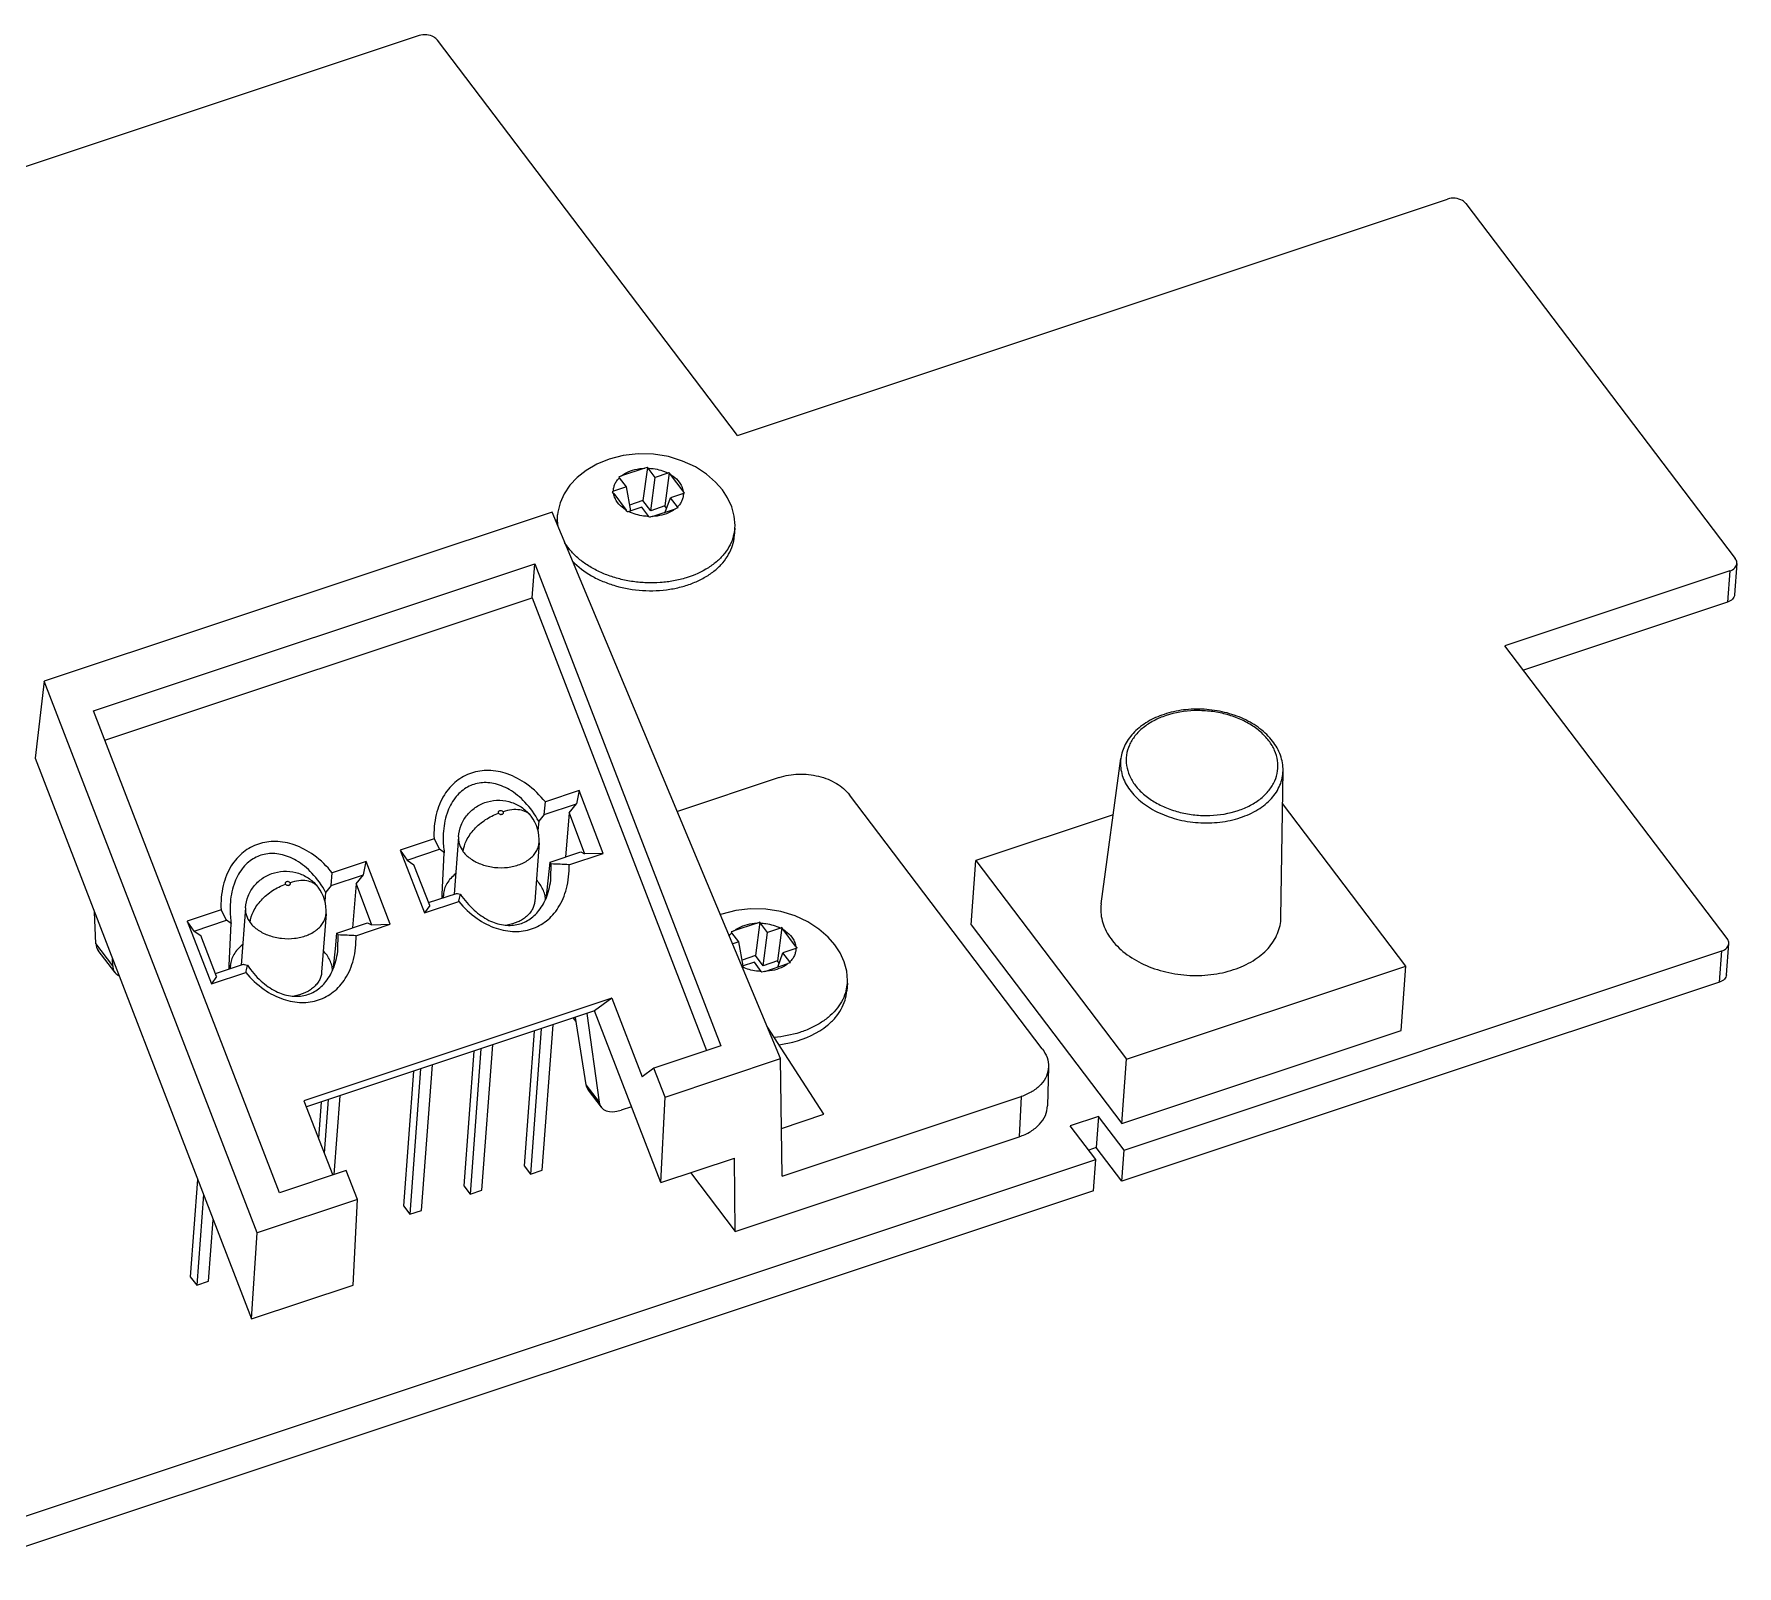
# Model space of a CAD drawing. Extents: x 0 to 420, y -115 to 297.
# Drawn here: x 303.1 to 353.7, y 87.9 to 133.4 of the extents above; entities that cross this region are included whole.
import ezdxf

# ---------------------------------------------------------------- set-up
doc = ezdxf.new("R2010")
doc.units = 0
doc.header["$LTSCALE"] = 23.1
doc.layers.get('0').update_dxf_attribs({"linetype": 'CONTINUOUS'})

msp = doc.modelspace()

# ---------------------------------------------------------------- linework, layer by layer
at = {"color": 7, "linetype": 'CONTINUOUS'}
for p, q in [((314.574, 133.314), (302.307, 129.229)), ((324.031, 121.439), (315.115, 133.181)), ((324.031, 121.439), (345.121, 128.462)), ((345.662, 128.329), (353.666, 117.787)), ((321.273, 120.469), (320.583, 120.24)), ((321.352, 120.495), (321.223, 119.506)), ((321.58, 120.196), (321.372, 120.47)), ((320.731, 119.913), (320.346, 119.785)), ((320.731, 119.913), (320.523, 120.187)), ((320.857, 119.199), (320.731, 119.913)), ((321.451, 119.207), (321.58, 120.196)), ((321.965, 120.324), (321.58, 120.196)), ((322.001, 120.336), (321.873, 119.347)), ((322.417, 119.79), (322.044, 120.28)), ((320.352, 119.716), (320.724, 119.226)), ((321.223, 119.506), (320.826, 119.374)), ((321.451, 119.207), (321.223, 119.506)), ((321.884, 119.166), (322.038, 119.593)), ((322.423, 119.721), (322.038, 119.593)), ((322.245, 119.319), (322.038, 119.593)), ((318.526, 119.168), (303.441, 114.144)), ((325.312, 102.939), (318.526, 119.168)), ((318.67, 118.849), (318.687, 119.081)), ((321.189, 119.31), (320.804, 119.182)), ((321.397, 119.036), (321.189, 119.31)), ((321.873, 119.347), (321.451, 119.207)), ((321.496, 119.037), (322.186, 119.266)), ((321.925, 119.279), (321.873, 119.347)), ((323.952, 118.688), (323.935, 118.456)), ((304.904, 113.263), (318.014, 117.629)), ((317.929, 116.619), (318.014, 117.629)), ((318.014, 117.629), (323.534, 103.318)), ((353.504, 117.42), (346.825, 115.196)), ((353.504, 117.42), (353.435, 116.493)), ((353.714, 117.64), (353.644, 116.713)), ((305.239, 112.394), (317.929, 116.619)), ((317.929, 116.619), (323.113, 103.178)), ((353.435, 116.493), (347.372, 114.474)), ((353.427, 106.5), (346.825, 115.196)), ((303.441, 114.144), (303.17, 111.854)), ((309.76, 97.76), (303.441, 114.144)), ((310.424, 98.952), (304.904, 113.263)), ((303.17, 111.854), (309.591, 95.208)), ((334.831, 107.529), (335.416, 111.851)), ((325.265, 111.284), (322.243, 110.278)), ((340.171, 107.131), (340.234, 111.492)), ((319.33, 110.896), (318.323, 110.56)), ((319.33, 110.896), (319.244, 110.505)), ((320.04, 109.031), (319.33, 110.896)), ((333.082, 103.227), (327.354, 110.771)), ((318.286, 110.186), (318.323, 110.56)), ((318.286, 110.186), (319.244, 110.505)), ((319.026, 110.231), (319.244, 110.505)), ((343.882, 105.687), (340.22, 110.51)), ((318.125, 109.986), (318.101, 109.707)), ((319.026, 110.231), (318.923, 108.923)), ((319.026, 110.231), (319.489, 109.015)), ((335.19, 110.179), (331.109, 108.821)), ((315.017, 109.459), (314.01, 109.124)), ((315.017, 109.459), (315.181, 109.152)), ((315.742, 109.522), (315.615, 107.822)), ((318.135, 109.344), (318.006, 107.606)), ((313.003, 108.789), (311.996, 108.454)), ((312.917, 108.398), (313.003, 108.789)), ((313.713, 106.925), (313.003, 108.789)), ((314.01, 109.124), (314.223, 108.833)), ((314.01, 109.124), (314.736, 107.266)), ((314.223, 108.833), (315.181, 109.152)), ((314.223, 108.833), (314.413, 108.695)), ((315.259, 107.81), (315.321, 109.052)), ((318.415, 108.303), (318.461, 108.769)), ((318.461, 108.769), (319.372, 109.073)), ((319.025, 108.694), (320.04, 109.031)), ((319.372, 109.073), (319.489, 109.015)), ((320.04, 109.031), (319.489, 109.015)), ((330.967, 106.909), (331.109, 108.821)), ((331.109, 108.821), (335.586, 102.924)), ((311.959, 108.079), (311.996, 108.454)), ((311.959, 108.079), (312.917, 108.398)), ((312.699, 108.124), (312.917, 108.398)), ((314.887, 107.483), (314.413, 108.695)), ((318.361, 107.762), (318.415, 108.303)), ((318.49, 108.295), (318.496, 108.718)), ((311.798, 107.879), (311.774, 107.6)), ((312.699, 108.124), (312.597, 106.817)), ((312.699, 108.124), (313.162, 106.908)), ((314.853, 107.568), (315.683, 107.844)), ((315.254, 107.701), (315.259, 107.81)), ((315.293, 107.809), (315.286, 107.712)), ((304.975, 106.352), (304.934, 107.282)), ((308.69, 107.353), (307.683, 107.017)), ((308.854, 107.045), (308.69, 107.353)), ((309.415, 107.416), (309.288, 105.715)), ((311.808, 107.237), (311.679, 105.5)), ((314.736, 107.266), (315.751, 107.603)), ((314.887, 107.483), (314.736, 107.266)), ((307.896, 106.726), (307.683, 107.017)), ((307.683, 107.017), (308.409, 105.159)), ((307.896, 106.726), (308.854, 107.045)), ((307.896, 106.726), (308.086, 106.588)), ((308.932, 105.703), (308.994, 106.945)), ((312.134, 106.663), (313.045, 106.966)), ((312.698, 106.587), (313.713, 106.925)), ((313.045, 106.966), (313.162, 106.908)), ((313.162, 106.908), (313.713, 106.925)), ((324.613, 106.96), (323.923, 106.73)), ((324.693, 106.985), (324.564, 105.997)), ((324.92, 106.686), (324.713, 106.96)), ((325.305, 106.814), (324.92, 106.686)), ((325.342, 106.826), (325.214, 105.837)), ((325.757, 106.28), (325.385, 106.77)), ((330.967, 106.909), (335.444, 101.013)), ((305.472, 105.696), (304.975, 106.352)), ((308.56, 105.376), (308.086, 106.588)), ((312.088, 106.196), (312.134, 106.663)), ((312.163, 106.189), (312.169, 106.611)), ((324.071, 106.404), (323.864, 106.677)), ((324.071, 106.404), (323.889, 106.343)), ((324.198, 105.69), (324.071, 106.404)), ((324.792, 105.697), (324.92, 106.686)), ((353.405, 105.427), (353.474, 106.354)), ((305.537, 105.5), (305.044, 106.148)), ((305.472, 105.696), (305.468, 105.897)), ((308.526, 105.461), (309.356, 105.737)), ((312.034, 105.655), (312.088, 106.196)), ((324.53, 105.8), (324.166, 105.679)), ((324.564, 105.997), (324.167, 105.864)), ((324.737, 105.527), (324.53, 105.8)), ((324.792, 105.697), (324.564, 105.997)), ((325.214, 105.837), (324.792, 105.697)), ((324.837, 105.527), (325.527, 105.757)), ((325.265, 105.769), (325.214, 105.837)), ((325.225, 105.656), (325.378, 106.083)), ((325.763, 106.211), (325.378, 106.083)), ((325.586, 105.809), (325.378, 106.083)), ((335.515, 100.223), (353.265, 106.134)), ((353.196, 105.207), (353.265, 106.134)), ((308.409, 105.159), (309.424, 105.496)), ((308.56, 105.376), (308.409, 105.159)), ((308.927, 105.595), (308.932, 105.703)), ((308.966, 105.702), (308.959, 105.605)), ((353.196, 105.207), (335.446, 99.296)), ((335.586, 102.924), (343.882, 105.687)), ((343.739, 103.775), (343.882, 105.687)), ((320.293, 104.729), (311.154, 101.686)), ((320.293, 104.729), (319.787, 104.354)), ((320.293, 104.729), (321.194, 102.394)), ((327.293, 105.179), (327.276, 104.946)), ((319.787, 104.354), (311.225, 101.502)), ((319.55, 104.275), (319.919, 101.645)), ((321.753, 99.258), (319.787, 104.354)), ((317.988, 103.754), (317.69, 99.757)), ((318.202, 103.826), (317.88, 99.507)), ((318.231, 99.624), (318.553, 103.943)), ((319.152, 104.142), (319.227, 104.043)), ((319.208, 104.161), (319.528, 102.16)), ((326.598, 101.286), (324.915, 103.889)), ((335.444, 101.013), (343.739, 103.775)), ((316.409, 103.229), (316.087, 98.91)), ((316.439, 99.027), (316.761, 103.346)), ((323.534, 103.318), (321.548, 102.657)), ((314.646, 98.431), (314.968, 102.749)), ((316.195, 103.158), (315.898, 99.16)), ((321.88, 101.796), (325.312, 102.939)), ((325.354, 99.445), (325.312, 102.939)), ((333.267, 102.695), (333.236, 101.534)), ((335.444, 101.013), (335.586, 102.924)), ((314.403, 102.561), (314.105, 98.563)), ((314.616, 102.632), (314.295, 98.313)), ((321.548, 102.657), (321.194, 102.394)), ((321.88, 101.796), (321.548, 102.657)), ((311.154, 101.686), (312.006, 99.479)), ((311.875, 101.719), (311.756, 100.126)), ((312.052, 99.494), (312.226, 101.836)), ((319.528, 102.16), (319.919, 101.645)), ((319.593, 102.004), (319.979, 101.495)), ((321.753, 99.258), (321.88, 101.796)), ((325.354, 99.445), (332.457, 101.811)), ((332.457, 101.811), (332.397, 100.617)), ((311.661, 101.648), (311.581, 100.579)), ((320.884, 101.509), (320.57, 101.405)), ((325.337, 100.866), (326.598, 101.286)), ((334.756, 101.222), (333.913, 100.941)), ((334.756, 101.222), (334.687, 100.295)), ((335.515, 100.223), (334.756, 101.222)), ((334.672, 99.942), (333.913, 100.941)), ((323.961, 97.808), (332.397, 100.617)), ((334.687, 100.295), (334.461, 100.22)), ((335.446, 99.296), (334.687, 100.295)), ((335.446, 99.296), (335.515, 100.223)), ((301.209, 88.799), (334.672, 99.942)), ((317.69, 99.757), (317.88, 99.507)), ((321.753, 99.258), (323.936, 99.985)), ((323.961, 97.808), (323.936, 99.985)), ((334.603, 99.015), (334.672, 99.942)), ((307.994, 99.35), (307.778, 96.456)), ((312.409, 99.613), (310.424, 98.952)), ((312.741, 98.753), (312.409, 99.613)), ((315.898, 99.16), (316.087, 98.91)), ((317.88, 99.507), (318.231, 99.624)), ((322.637, 99.552), (323.961, 97.808)), ((334.603, 99.015), (301.14, 87.872)), ((308.168, 98.897), (307.968, 96.207)), ((312.741, 98.753), (309.76, 97.76)), ((312.614, 96.214), (312.741, 98.753)), ((316.087, 98.91), (316.439, 99.027)), ((308.319, 96.324), (308.455, 98.152)), ((314.105, 98.563), (314.295, 98.313)), ((314.295, 98.313), (314.646, 98.431)), ((309.591, 95.208), (309.76, 97.76)), ((307.778, 96.456), (307.968, 96.207)), ((307.968, 96.207), (308.319, 96.324)), ((309.591, 95.208), (312.614, 96.214))]:
    msp.add_line(p, q, dxfattribs=at)
for points in [[(323.584, 119.824), (323.381, 120.056), (323.107, 120.293), (322.778, 120.506), (322.398, 120.683), (321.977, 120.812), (321.531, 120.885), (321.077, 120.896), (320.635, 120.846), (320.223, 120.741), (319.854, 120.59), (319.535, 120.405), (319.266, 120.193), (319.049, 119.961), (318.88, 119.709), (318.761, 119.442), (318.695, 119.163), (318.687, 119.081)], [(323.952, 118.688), (323.956, 118.766), (323.934, 119.046), (323.86, 119.323), (323.737, 119.59), (323.583, 119.824)], [(326.924, 106.314), (326.721, 106.546), (326.448, 106.783), (326.119, 106.996), (325.739, 107.173), (325.318, 107.303), (324.872, 107.375), (324.418, 107.387), (323.976, 107.337), (323.563, 107.231), (323.524, 107.215)], [(327.293, 105.179), (327.297, 105.256), (327.275, 105.537), (327.201, 105.813), (327.078, 106.081), (326.924, 106.314)]]:
    msp.add_lwpolyline(points, dxfattribs=at)
for centre, radius, start, end in [((322.843, 115.762), 4.962, 107.4838, 108.4467), ((320.554, 119.848), 1.028, 37.2116, 39.0195), ((322.173, 115.457), 5.04, 108.3914, 109.3442), ((319.152, 119.146), 1.721, 37.2079, 38.2848), ((322.325, 119.24), 1.143, 106.4726, 108.4075), ((318.564, 117.642), 4.367, 37.1646, 38.0876), ((320.719, 118.666), 1.18, 108.4376, 110.3321), ((314.102, 114.973), 7.846, 37.1991, 37.7123), ((318.596, 116.887), 4.798, 36.3693, 37.2197), ((322.914, 118.244), 1.557, 106.9934, 108.4114), ((314.572, 114.551), 7.727, 36.6991, 37.2277), ((321.317, 117.643), 1.622, 108.4331, 109.8131), ((319.872, 117.88), 1.914, 36.1863, 37.1844), ((323.678, 112.475), 6.915, 108.3988, 109.0937), ((324.33, 112.837), 6.778, 107.7347, 108.4392), ((321.374, 118.658), 1.094, 35.4517, 37.1951), ((319.916, 118.756), 1.25, 175.7391, 176.8094), ((322.701, 118.781), 1.255, 345.3336, 355.7329), ((316.976, 109.43), 1.163, 355.7775, 37.2752), ((333.397, 97.89), 19.481, 140.8668, 141.6214), ((311.836, 104.313), 5.883, 53.669, 55.3456), ((317.655, 83.669), 25.062, 86.8653, 88.076), ((310.649, 107.323), 1.163, 355.7775, 37.2752), ((327.07, 95.784), 19.481, 140.8668, 141.6214), ((316.014, 107.755), 0.723, 175.7502, 183.1441), ((305.509, 102.206), 5.883, 53.669, 55.3456), ((325.513, 101.947), 5.04, 108.3914, 109.3442), ((326.184, 102.252), 4.962, 107.4838, 108.4467), ((323.894, 106.338), 1.028, 37.2116, 39.0195), ((325.666, 105.73), 1.143, 106.4726, 108.4075), ((321.905, 104.132), 4.367, 37.1646, 38.0876), ((311.328, 81.562), 25.062, 86.8653, 88.076), ((322.493, 105.636), 1.721, 37.2079, 38.2848), ((321.937, 103.377), 4.798, 36.3693, 37.2197), ((326.255, 104.734), 1.557, 106.9934, 108.4114), ((327.67, 99.327), 6.778, 107.7347, 108.4392), ((324.715, 105.148), 1.094, 35.4517, 37.1951), ((309.688, 105.648), 0.723, 175.7502, 183.1441), ((323.212, 104.37), 1.914, 36.1863, 37.1844), ((327.019, 98.966), 6.915, 108.3988, 109.0937), ((326.042, 105.271), 1.255, 345.3336, 355.7329)]:
    msp.add_arc(centre, radius, start, end, dxfattribs=at)
for centre, major_axis, ratio, start_param, end_param in [((305.678, 106.636), (0.632, 0.491), 0.632431, -3.562838, -3.148747), ((306.177, 105.979), (0.642, 0.477), 0.608429, 2.733643, 3.440993), ((320.227, 102.492), (0.632, 0.491), 0.632431, -3.475572, -3.148869), ((320.62, 101.975), (0.642, 0.477), 0.608429, 2.820909, 4.217172)]:
    msp.add_ellipse(centre, major_axis=major_axis, ratio=ratio, start_param=start_param, end_param=end_param, dxfattribs=at)
for points, knots in [([(315.115, 133.181), (315.089, 133.216), (314.938, 133.341), (314.714, 133.361), (314.574, 133.314)], [0, 0, 0, 0, 0.228883, 1, 1, 1, 1]), ([(345.662, 128.329), (345.635, 128.364), (345.485, 128.489), (345.261, 128.509), (345.121, 128.462)], [0, 0, 0, 0, 0.228883, 1, 1, 1, 1]), ([(320.583, 120.24), (320.627, 120.275), (320.752, 120.355), (320.985, 120.441), (321.175, 120.466), (321.273, 120.469)], [0, 0, 0, 0, 0.229442, 0.60196, 1, 1, 1, 1]), ([(321.372, 120.47), (321.424, 120.468), (321.628, 120.451), (321.829, 120.393), (321.965, 120.324)], [0, 0, 0, 0, 0.256342, 1, 1, 1, 1]), ([(320.346, 119.785), (320.345, 119.821), (320.352, 119.894), (320.386, 120), (320.444, 120.1), (320.495, 120.159), (320.523, 120.187)], [0, 0, 0, 0, 0.23961, 0.482723, 0.734802, 1, 1, 1, 1]), ([(322.044, 120.28), (322.07, 120.265), (322.164, 120.202), (322.248, 120.124), (322.298, 120.057)], [0, 0, 0, 0, 0.263571, 1, 1, 1, 1]), ([(322.298, 120.057), (322.329, 120.017), (322.38, 119.932), (322.409, 119.837), (322.417, 119.79)], [0, 0, 0, 0, 0.515236, 1, 1, 1, 1]), ([(320.47, 119.449), (320.44, 119.489), (320.388, 119.574), (320.359, 119.669), (320.352, 119.716)], [0, 0, 0, 0, 0.515236, 1, 1, 1, 1]), ([(320.724, 119.226), (320.699, 119.241), (320.605, 119.304), (320.521, 119.382), (320.47, 119.449)], [0, 0, 0, 0, 0.263571, 1, 1, 1, 1]), ([(322.423, 119.721), (322.423, 119.685), (322.417, 119.612), (322.382, 119.506), (322.325, 119.406), (322.274, 119.347), (322.245, 119.319)], [0, 0, 0, 0, 0.23961, 0.482723, 0.734802, 1, 1, 1, 1]), ([(318.715, 118.704), (318.701, 118.766), (318.682, 118.891), (318.682, 119.018), (318.687, 119.08)], [0, 0, 0, 0, 0.50297, 1, 1, 1, 1]), ([(321.397, 119.036), (321.344, 119.038), (321.141, 119.055), (320.94, 119.113), (320.804, 119.182)], [0, 0, 0, 0, 0.256342, 1, 1, 1, 1]), ([(322.186, 119.266), (322.142, 119.231), (322.016, 119.151), (321.783, 119.065), (321.594, 119.04), (321.496, 119.037)], [0, 0, 0, 0, 0.229442, 0.60196, 1, 1, 1, 1]), ([(323.915, 118.464), (323.891, 118.371), (323.82, 118.188), (323.656, 117.935), (323.436, 117.705), (323.067, 117.431), (322.62, 117.234), (322.131, 117.115), (321.736, 117.065), (321.332, 117.059), (320.927, 117.095), (320.531, 117.173), (320.154, 117.291), (319.805, 117.447), (319.491, 117.637), (319.218, 117.855), (319.068, 118.026), (319, 118.112)], [0, 0, 0, 0, 0.049496, 0.101097, 0.155589, 0.213386, 0.338556, 0.405482, 0.474382, 0.544463, 0.614864, 0.684705, 0.753139, 0.819404, 0.882872, 0.943134, 1, 1, 1, 1]), ([(319.129, 117.708), (319.293, 117.538), (319.589, 117.317), (320.034, 117.1), (320.536, 116.925), (321.206, 116.811), (321.883, 116.839), (322.401, 116.949), (322.759, 117.071), (323.082, 117.232), (323.364, 117.427), (323.596, 117.652), (323.774, 117.903), (323.892, 118.173), (323.928, 118.362), (323.935, 118.456)], [0, 0, 0, 0, 0.122394, 0.188401, 0.256808, 0.397529, 0.537895, 0.605879, 0.671333, 0.733711, 0.792705, 0.848301, 0.900844, 0.951056, 1, 1, 1, 1]), ([(319, 118.112), (318.99, 118.125), (318.954, 118.175), (318.92, 118.227), (318.896, 118.266)], [0, 0, 0, 0, 0.257074, 1, 1, 1, 1]), ([(353.504, 117.42), (353.559, 117.438), (353.657, 117.49), (353.71, 117.592), (353.714, 117.64)], [0, 0, 0, 0, 0.545253, 1, 1, 1, 1]), ([(353.714, 117.64), (353.714, 117.653), (353.713, 117.705), (353.69, 117.755), (353.666, 117.787)], [0, 0, 0, 0, 0.24082, 1, 1, 1, 1]), ([(353.644, 116.713), (353.641, 116.665), (353.588, 116.563), (353.49, 116.511), (353.435, 116.493)], [0, 0, 0, 0, 0.454747, 1, 1, 1, 1]), ([(340.234, 111.492), (340.235, 111.568), (340.223, 111.723), (340.162, 111.949), (340.062, 112.168), (339.924, 112.374), (339.752, 112.566), (339.476, 112.803), (339.061, 113.046), (338.497, 113.238), (337.891, 113.328), (337.281, 113.309), (336.885, 113.223), (336.698, 113.16)], [0, 0, 0, 0, 0.051335, 0.1035, 0.157069, 0.212507, 0.270141, 0.330134, 0.456832, 0.591034, 0.7292, 0.86695, 1, 1, 1, 1]), ([(336.698, 113.16), (336.53, 113.104), (336.288, 112.997), (336.003, 112.805), (335.82, 112.644), (335.666, 112.466), (335.544, 112.273), (335.458, 112.067), (335.425, 111.923), (335.416, 111.851)], [0, 0, 0, 0, 0.276123, 0.407, 0.532977, 0.654437, 0.772088, 0.886885, 1, 1, 1, 1]), ([(336.757, 113.124), (336.631, 113.082), (336.393, 112.982), (336.079, 112.779), (335.83, 112.534), (335.657, 112.254), (335.569, 111.951), (335.571, 111.638), (335.663, 111.329), (335.839, 111.038), (336.09, 110.776), (336.406, 110.55), (336.775, 110.369), (337.183, 110.239), (337.616, 110.164), (338.195, 110.143), (338.629, 110.214), (338.899, 110.304)], [0, 0, 0, 0, 0.066115, 0.1279, 0.185248, 0.238764, 0.289835, 0.340437, 0.39267, 0.448217, 0.508035, 0.57231, 0.640577, 0.711887, 0.784968, 0.858375, 1, 1, 1, 1]), ([(338.899, 110.304), (339.025, 110.346), (339.263, 110.445), (339.577, 110.649), (339.826, 110.894), (339.999, 111.173), (340.087, 111.477), (340.085, 111.79), (339.993, 112.099), (339.817, 112.389), (339.566, 112.652), (339.25, 112.878), (338.881, 113.059), (338.473, 113.189), (338.04, 113.263), (337.461, 113.285), (337.027, 113.214), (336.757, 113.124)], [0, 0, 0, 0, 0.066115, 0.1279, 0.185248, 0.238764, 0.289835, 0.340437, 0.39267, 0.448217, 0.508035, 0.57231, 0.640577, 0.711887, 0.784968, 0.858375, 1, 1, 1, 1]), ([(335.416, 111.851), (335.406, 111.777), (335.4, 111.626), (335.437, 111.399), (335.517, 111.176), (335.64, 110.961), (335.801, 110.759), (336.071, 110.505), (336.492, 110.241), (337.075, 110.028), (337.71, 109.924), (338.352, 109.938), (338.769, 110.027), (338.966, 110.093)], [0, 0, 0, 0, 0.048937, 0.098552, 0.149736, 0.203198, 0.259406, 0.318582, 0.445376, 0.581593, 0.722937, 0.864147, 1, 1, 1, 1]), ([(318.323, 110.56), (318.164, 110.757), (317.821, 111.091), (317.232, 111.409), (316.654, 111.522), (316.121, 111.446), (315.653, 111.192), (315.28, 110.761), (315.041, 110.162), (315.005, 109.703), (315.017, 109.459)], [0, 0, 0, 0, 0.154712, 0.288671, 0.40435, 0.508918, 0.611821, 0.722971, 0.850844, 1, 1, 1, 1]), ([(325.265, 111.284), (325.449, 111.345), (325.846, 111.41), (326.342, 111.359), (326.717, 111.239), (327.042, 111.08), (327.251, 110.906), (327.354, 110.771)], [0, 0, 0, 0, 0.257105, 0.522385, 0.651833, 0.775732, 1, 1, 1, 1]), ([(338.966, 110.093), (339.147, 110.153), (339.405, 110.269), (339.703, 110.48), (339.889, 110.655), (340.038, 110.847), (340.148, 111.053), (340.216, 111.27), (340.233, 111.418), (340.234, 111.492)], [0, 0, 0, 0, 0.284307, 0.417015, 0.543154, 0.663222, 0.778273, 0.889876, 1, 1, 1, 1]), ([(318.125, 109.986), (318.013, 110.189), (317.76, 110.546), (317.294, 110.933), (316.878, 111.103), (316.567, 111.139), (316.353, 111.125), (316.151, 111.07), (315.962, 110.978), (315.789, 110.846), (315.573, 110.61), (315.365, 110.199), (315.301, 109.822), (315.29, 109.617)], [0, 0, 0, 0, 0.16545, 0.307545, 0.426195, 0.479114, 0.529288, 0.57815, 0.627243, 0.678079, 0.732075, 0.853946, 1, 1, 1, 1]), ([(315.742, 109.522), (315.751, 109.642), (315.807, 109.88), (315.995, 110.193), (316.27, 110.434), (316.604, 110.582), (316.967, 110.626), (317.327, 110.563), (317.653, 110.399), (317.828, 110.23), (317.901, 110.134)], [0, 0, 0, 0, 0.124957, 0.24994, 0.374923, 0.499959, 0.625029, 0.750092, 0.875068, 1, 1, 1, 1]), ([(317.069, 110.268), (317.058, 110.282), (317.03, 110.297), (316.991, 110.301), (316.962, 110.296), (316.937, 110.284), (316.921, 110.265), (316.917, 110.241), (316.924, 110.227), (316.929, 110.221)], [0, 0, 0, 0, 0.261212, 0.408542, 0.551319, 0.679747, 0.790718, 0.89218, 1, 1, 1, 1]), ([(316.929, 110.221), (316.94, 110.206), (316.968, 110.192), (317.007, 110.188), (317.036, 110.193), (317.061, 110.205), (317.077, 110.224), (317.081, 110.248), (317.074, 110.262), (317.069, 110.268)], [0, 0, 0, 0, 0.261212, 0.408542, 0.551319, 0.679747, 0.790718, 0.89218, 1, 1, 1, 1]), ([(317.901, 110.134), (317.882, 110.159), (317.838, 110.205), (317.729, 110.28), (317.554, 110.334), (317.316, 110.334), (317.153, 110.296), (317.069, 110.268)], [0, 0, 0, 0, 0.104081, 0.211029, 0.441816, 0.70471, 1, 1, 1, 1]), ([(315.884, 109.082), (315.893, 109.198), (315.951, 109.377), (316.082, 109.594), (316.213, 109.756), (316.369, 109.906), (316.6, 110.078), (316.794, 110.176), (316.929, 110.221)], [0, 0, 0, 0, 0.215736, 0.338235, 0.467906, 0.60208, 0.737683, 1, 1, 1, 1]), ([(311.996, 108.454), (311.837, 108.65), (311.494, 108.984), (310.905, 109.302), (310.327, 109.415), (309.794, 109.34), (309.327, 109.085), (308.953, 108.654), (308.714, 108.055), (308.678, 107.596), (308.69, 107.353)], [0, 0, 0, 0, 0.154712, 0.288671, 0.40435, 0.508918, 0.611821, 0.722971, 0.850844, 1, 1, 1, 1]), ([(315.29, 109.617), (315.288, 109.572), (315.283, 109.383), (315.299, 109.193), (315.321, 109.052)], [0, 0, 0, 0, 0.241041, 1, 1, 1, 1]), ([(315.742, 109.522), (315.739, 109.485), (315.741, 109.408), (315.776, 109.254), (315.835, 109.147), (315.884, 109.082)], [0, 0, 0, 0, 0.239288, 0.483396, 1, 1, 1, 1]), ([(315.884, 109.082), (315.949, 108.996), (316.076, 108.882), (316.273, 108.768), (316.502, 108.671), (316.815, 108.602), (317.198, 108.602), (317.556, 108.684), (317.813, 108.821), (317.969, 108.964), (318.056, 109.082), (318.114, 109.21), (318.132, 109.3), (318.135, 109.344)], [0, 0, 0, 0, 0.118501, 0.183126, 0.250632, 0.39099, 0.532582, 0.667812, 0.790829, 0.847177, 0.900259, 0.95082, 1, 1, 1, 1]), ([(311.798, 107.879), (311.687, 108.082), (311.433, 108.439), (310.967, 108.826), (310.551, 108.996), (310.24, 109.033), (310.026, 109.018), (309.824, 108.963), (309.635, 108.871), (309.462, 108.739), (309.246, 108.503), (309.038, 108.092), (308.974, 107.715), (308.963, 107.51)], [0, 0, 0, 0, 0.16545, 0.307545, 0.426195, 0.479114, 0.529288, 0.57815, 0.627243, 0.678079, 0.732075, 0.853946, 1, 1, 1, 1]), ([(318.497, 108.717), (318.494, 108.722), (318.484, 108.74), (318.471, 108.757), (318.461, 108.769)], [0, 0, 0, 0, 0.24222, 1, 1, 1, 1]), ([(309.415, 107.416), (309.424, 107.535), (309.48, 107.773), (309.668, 108.086), (309.943, 108.327), (310.277, 108.475), (310.64, 108.519), (311, 108.456), (311.326, 108.292), (311.501, 108.123), (311.574, 108.027)], [0, 0, 0, 0, 0.124957, 0.24994, 0.374923, 0.499959, 0.625029, 0.750092, 0.875068, 1, 1, 1, 1]), ([(315.657, 108.422), (315.605, 108.382), (315.509, 108.296), (315.396, 108.145), (315.32, 107.981), (315.298, 107.866), (315.293, 107.809)], [0, 0, 0, 0, 0.269785, 0.523658, 0.765217, 1, 1, 1, 1]), ([(315.75, 107.603), (315.909, 107.413), (316.249, 107.093), (316.829, 106.789), (317.396, 106.682), (317.92, 106.758), (318.38, 107.007), (318.749, 107.426), (318.99, 108.009), (319.033, 108.456), (319.026, 108.694)], [0, 0, 0, 0, 0.154286, 0.288005, 0.403833, 0.508966, 0.612424, 0.723756, 0.85139, 1, 1, 1, 1]), ([(315.801, 107.82), (315.917, 107.647), (316.169, 107.349), (316.611, 107.034), (317.055, 106.885), (317.474, 106.89), (317.851, 107.043), (318.166, 107.336), (318.398, 107.767), (318.471, 108.109), (318.49, 108.295)], [0, 0, 0, 0, 0.162898, 0.302007, 0.41955, 0.523261, 0.623195, 0.730051, 0.853492, 1, 1, 1, 1]), ([(318.326, 107.662), (318.325, 107.714), (318.31, 107.818), (318.235, 108.024), (318.135, 108.162), (318.056, 108.244)], [0, 0, 0, 0, 0.235145, 0.478121, 1, 1, 1, 1]), ([(309.557, 106.975), (309.566, 107.091), (309.624, 107.27), (309.755, 107.487), (309.886, 107.65), (310.042, 107.799), (310.273, 107.971), (310.467, 108.069), (310.602, 108.114)], [0, 0, 0, 0, 0.215736, 0.338235, 0.467906, 0.60208, 0.737683, 1, 1, 1, 1]), ([(310.742, 108.161), (310.731, 108.175), (310.703, 108.19), (310.664, 108.194), (310.635, 108.189), (310.61, 108.177), (310.594, 108.158), (310.59, 108.134), (310.597, 108.12), (310.602, 108.114)], [0, 0, 0, 0, 0.261212, 0.408542, 0.551319, 0.679747, 0.790718, 0.89218, 1, 1, 1, 1]), ([(310.602, 108.114), (310.613, 108.099), (310.641, 108.085), (310.68, 108.081), (310.709, 108.086), (310.734, 108.098), (310.75, 108.117), (310.754, 108.141), (310.747, 108.155), (310.742, 108.161)], [0, 0, 0, 0, 0.261212, 0.408542, 0.551319, 0.679747, 0.790718, 0.89218, 1, 1, 1, 1]), ([(311.574, 108.027), (311.555, 108.052), (311.511, 108.098), (311.402, 108.173), (311.227, 108.227), (310.989, 108.227), (310.826, 108.189), (310.742, 108.161)], [0, 0, 0, 0, 0.104081, 0.211029, 0.441816, 0.70471, 1, 1, 1, 1]), ([(315.683, 107.844), (315.692, 107.842), (315.732, 107.833), (315.771, 107.825), (315.801, 107.82)], [0, 0, 0, 0, 0.242048, 1, 1, 1, 1]), ([(315.75, 107.603), (315.753, 107.621), (315.767, 107.694), (315.785, 107.766), (315.801, 107.82)], [0, 0, 0, 0, 0.245905, 1, 1, 1, 1]), ([(308.963, 107.51), (308.961, 107.465), (308.956, 107.276), (308.972, 107.087), (308.994, 106.945)], [0, 0, 0, 0, 0.241041, 1, 1, 1, 1]), ([(309.415, 107.416), (309.412, 107.378), (309.414, 107.302), (309.449, 107.147), (309.508, 107.04), (309.557, 106.975)], [0, 0, 0, 0, 0.239288, 0.483396, 1, 1, 1, 1]), ([(309.557, 106.975), (309.622, 106.889), (309.749, 106.776), (309.946, 106.661), (310.175, 106.565), (310.488, 106.495), (310.871, 106.495), (311.229, 106.577), (311.486, 106.714), (311.642, 106.857), (311.729, 106.975), (311.787, 107.103), (311.805, 107.193), (311.808, 107.237)], [0, 0, 0, 0, 0.118501, 0.183126, 0.250632, 0.39099, 0.532582, 0.667812, 0.790829, 0.847177, 0.900259, 0.95082, 1, 1, 1, 1]), ([(318.006, 107.606), (318.003, 107.565), (317.987, 107.483), (317.937, 107.364), (317.862, 107.254), (317.764, 107.154), (317.644, 107.066), (317.456, 106.966), (317.298, 106.918), (317.189, 106.897)], [0, 0, 0, 0, 0.106744, 0.216056, 0.330115, 0.450448, 0.577851, 0.712416, 1, 1, 1, 1]), ([(334.831, 107.529), (334.82, 107.447), (334.814, 107.279), (334.854, 107.027), (334.943, 106.78), (335.079, 106.542), (335.258, 106.319), (335.558, 106.037), (336.024, 105.744), (336.671, 105.507), (337.374, 105.393), (338.086, 105.408), (338.548, 105.507), (338.766, 105.58)], [0, 0, 0, 0, 0.048937, 0.098551, 0.149736, 0.203198, 0.259408, 0.318583, 0.445378, 0.581595, 0.722938, 0.864148, 1, 1, 1, 1]), ([(323.923, 106.73), (323.967, 106.765), (324.093, 106.845), (324.326, 106.931), (324.515, 106.956), (324.613, 106.96)], [0, 0, 0, 0, 0.229442, 0.60196, 1, 1, 1, 1]), ([(324.713, 106.96), (324.765, 106.958), (324.969, 106.941), (325.17, 106.883), (325.305, 106.814)], [0, 0, 0, 0, 0.256342, 1, 1, 1, 1]), ([(325.385, 106.77), (325.41, 106.755), (325.505, 106.692), (325.589, 106.614), (325.639, 106.548)], [0, 0, 0, 0, 0.263571, 1, 1, 1, 1]), ([(338.766, 105.58), (338.967, 105.647), (339.253, 105.775), (339.583, 106.009), (339.789, 106.202), (339.954, 106.415), (340.076, 106.644), (340.152, 106.884), (340.17, 107.049), (340.171, 107.131)], [0, 0, 0, 0, 0.284307, 0.417014, 0.543154, 0.663222, 0.778273, 0.889877, 1, 1, 1, 1]), ([(309.33, 106.315), (309.278, 106.275), (309.182, 106.189), (309.069, 106.038), (308.993, 105.875), (308.971, 105.759), (308.966, 105.702)], [0, 0, 0, 0, 0.269785, 0.523658, 0.765217, 1, 1, 1, 1]), ([(309.423, 105.496), (309.582, 105.307), (309.922, 104.986), (310.502, 104.682), (311.069, 104.575), (311.593, 104.651), (312.053, 104.9), (312.422, 105.32), (312.663, 105.902), (312.706, 106.349), (312.699, 106.587)], [0, 0, 0, 0, 0.154286, 0.288005, 0.403833, 0.508966, 0.612424, 0.723756, 0.85139, 1, 1, 1, 1]), ([(312.17, 106.61), (312.167, 106.615), (312.157, 106.633), (312.145, 106.65), (312.134, 106.663)], [0, 0, 0, 0, 0.24222, 1, 1, 1, 1]), ([(323.787, 106.587), (323.792, 106.595), (323.816, 106.627), (323.842, 106.656), (323.864, 106.677)], [0, 0, 0, 0, 0.245154, 1, 1, 1, 1]), ([(325.639, 106.548), (325.67, 106.507), (325.721, 106.422), (325.75, 106.327), (325.757, 106.28)], [0, 0, 0, 0, 0.515236, 1, 1, 1, 1]), ([(353.265, 106.134), (353.32, 106.152), (353.417, 106.203), (353.47, 106.306), (353.474, 106.354)], [0, 0, 0, 0, 0.545253, 1, 1, 1, 1]), ([(353.474, 106.354), (353.475, 106.366), (353.474, 106.419), (353.45, 106.469), (353.427, 106.5)], [0, 0, 0, 0, 0.24082, 1, 1, 1, 1]), ([(309.356, 105.737), (309.365, 105.735), (309.405, 105.726), (309.444, 105.718), (309.474, 105.713)], [0, 0, 0, 0, 0.242048, 1, 1, 1, 1]), ([(309.474, 105.713), (309.469, 105.695), (309.449, 105.623), (309.433, 105.551), (309.423, 105.496)], [0, 0, 0, 0, 0.254584, 1, 1, 1, 1]), ([(309.474, 105.713), (309.59, 105.54), (309.842, 105.242), (310.284, 104.928), (310.728, 104.778), (311.147, 104.784), (311.524, 104.936), (311.839, 105.23), (312.071, 105.66), (312.144, 106.002), (312.163, 106.189)], [0, 0, 0, 0, 0.162898, 0.302007, 0.41955, 0.523261, 0.623195, 0.730051, 0.853492, 1, 1, 1, 1]), ([(311.999, 105.556), (311.998, 105.607), (311.983, 105.711), (311.908, 105.917), (311.808, 106.055), (311.729, 106.137)], [0, 0, 0, 0, 0.235145, 0.478121, 1, 1, 1, 1]), ([(325.527, 105.757), (325.483, 105.721), (325.357, 105.641), (325.124, 105.556), (324.934, 105.53), (324.837, 105.527)], [0, 0, 0, 0, 0.229442, 0.60196, 1, 1, 1, 1]), ([(325.763, 106.211), (325.764, 106.175), (325.757, 106.102), (325.723, 105.996), (325.666, 105.896), (325.615, 105.837), (325.586, 105.809)], [0, 0, 0, 0, 0.23961, 0.482723, 0.734802, 1, 1, 1, 1]), ([(311.679, 105.5), (311.676, 105.458), (311.66, 105.376), (311.61, 105.257), (311.535, 105.147), (311.437, 105.047), (311.317, 104.959), (311.129, 104.859), (310.971, 104.811), (310.862, 104.79)], [0, 0, 0, 0, 0.106744, 0.216056, 0.330115, 0.450448, 0.577851, 0.712416, 1, 1, 1, 1]), ([(324.737, 105.527), (324.688, 105.528), (324.495, 105.544), (324.304, 105.596), (324.174, 105.658)], [0, 0, 0, 0, 0.255549, 1, 1, 1, 1]), ([(353.405, 105.427), (353.401, 105.379), (353.348, 105.276), (353.25, 105.225), (353.196, 105.207)], [0, 0, 0, 0, 0.454747, 1, 1, 1, 1]), ([(327.256, 104.954), (327.232, 104.863), (327.162, 104.682), (327.002, 104.432), (326.787, 104.205), (326.524, 104.006), (326.218, 103.838), (325.756, 103.659), (325.379, 103.588), (325.123, 103.566)], [0, 0, 0, 0, 0.104556, 0.213471, 0.328374, 0.450141, 0.578933, 0.714288, 1, 1, 1, 1]), ([(326.704, 103.928), (326.786, 103.996), (326.937, 104.142), (327.115, 104.393), (327.232, 104.663), (327.269, 104.852), (327.276, 104.946)], [0, 0, 0, 0, 0.268204, 0.521674, 0.763898, 1, 1, 1, 1]), ([(325.261, 103.351), (325.4, 103.369), (325.912, 103.464), (326.409, 103.685), (326.704, 103.928)], [0, 0, 0, 0, 0.26863, 1, 1, 1, 1]), ([(333.082, 103.227), (333.141, 103.149), (333.237, 102.98), (333.269, 102.787), (333.267, 102.695)], [0, 0, 0, 0, 0.517505, 1, 1, 1, 1]), ([(333.267, 102.695), (333.264, 102.602), (333.22, 102.407), (333.047, 102.152), (332.784, 101.944), (332.572, 101.849), (332.457, 101.811)], [0, 0, 0, 0, 0.221217, 0.456242, 0.715165, 1, 1, 1, 1]), ([(332.397, 100.617), (332.516, 100.657), (332.736, 100.756), (333.008, 100.971), (333.188, 101.236), (333.233, 101.437), (333.236, 101.534)], [0, 0, 0, 0, 0.284835, 0.543758, 0.778783, 1, 1, 1, 1])]:
    msp.add_open_spline(points, degree=3, knots=knots, dxfattribs=at)

doc.saveas('drawing.dxf')
